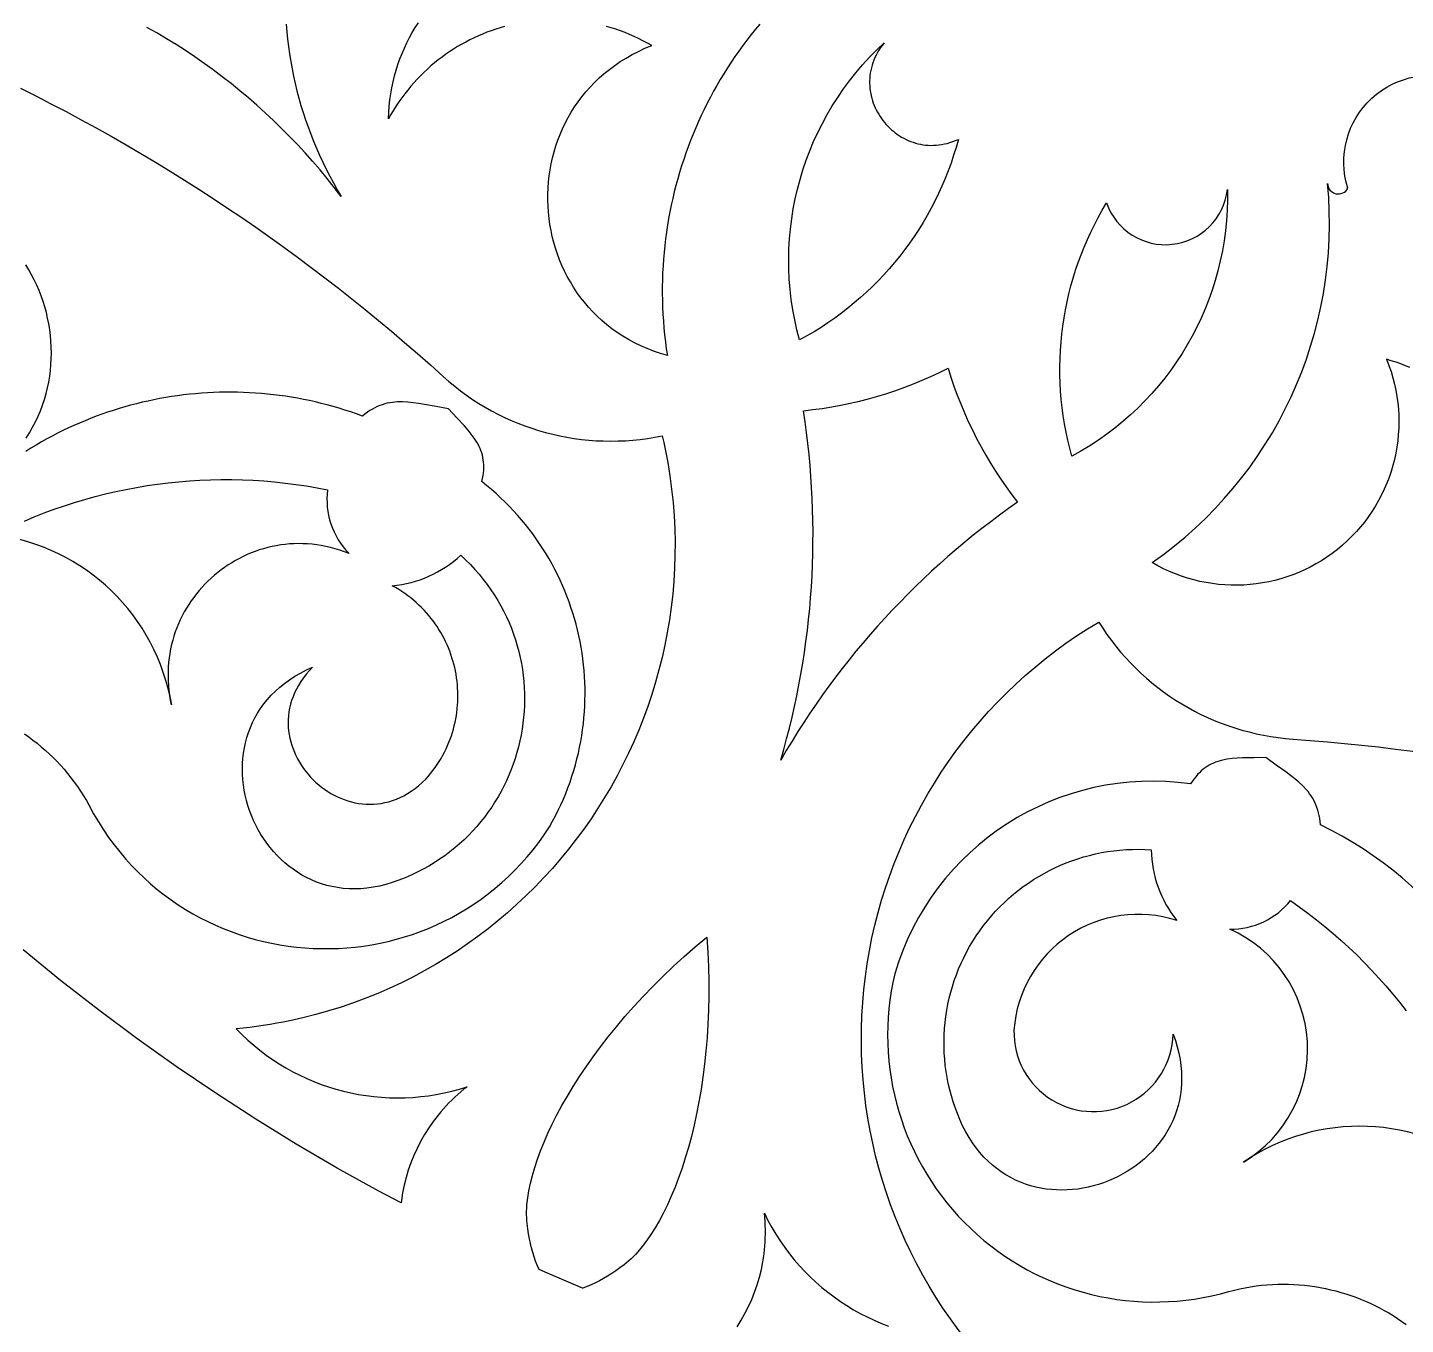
# Model space of a CAD drawing. Extents: x -1903 to -234, y -575 to 545.
# Drawn here: x -472.01 to -424.07, y -36.41 to 8.71 of the extents above; entities that cross this region are included whole.
import ezdxf

# ---------------------------------------------------------------- set-up
doc = ezdxf.new("R2010")
doc.units = 0
doc.layers.add('LAYER_1', color=18, linetype='CONTINUOUS')

msp = doc.modelspace()

# ---------------------------------------------------------------- linework, layer by layer
at = {"layer": 'LAYER_1'}
for points in [[(-424.073, 224.183, 0.414214), (-614.073, 34.183, 0.414214), (-424.073, -155.817, 0.414214), (-234.073, 34.183, 0.414214)], [(-430.265, 3.07, -0.281952), (-435.68, -6.209, -0.207503), (-434.473, 2.605, 0.794747)], [(-439.887, -3.459), (-439.78, -3.772), (-439.666, -4.083), (-439.545, -4.39), (-439.417, -4.694), (-439.282, -4.995), (-439.141, -5.293), (-438.992, -5.588), (-438.837, -5.879), (-438.675, -6.166), (-438.506, -6.45), (-438.331, -6.73), (-438.15, -7.005), (-437.962, -7.277), (-437.767, -7.545), (-437.567, -7.808, 0.11065), (-445.808, -16.776), (-445.702, -16.406), (-445.601, -16.035), (-445.505, -15.663), (-445.414, -15.29), (-445.329, -14.916), (-445.249, -14.541), (-445.175, -14.164), (-445.105, -13.787), (-445.041, -13.409), (-444.983, -13.031), (-444.929, -12.651), (-444.881, -12.271), (-444.838, -11.89), (-444.8, -11.509), (-444.768, -11.128), (-444.741, -10.745), (-444.719, -10.363), (-444.702, -9.98), (-444.691, -9.597), (-444.685, -9.214), (-444.684, -8.831), (-444.688, -8.448), (-444.697, -8.064), (-444.712, -7.681), (-444.732, -7.298), (-444.757, -6.915), (-444.787, -6.532), (-444.822, -6.15), (-444.863, -5.768), (-444.909, -5.386), (-444.96, -5.005), (-445.016, -4.624), (-444.687, -4.587), (-444.36, -4.542), (-444.035, -4.49), (-443.711, -4.43), (-443.388, -4.362), (-443.068, -4.288), (-442.749, -4.206), (-442.432, -4.116), (-442.118, -4.02), (-441.805, -3.916), (-441.495, -3.805), (-441.188, -3.687), (-440.883, -3.562), (-440.582, -3.429), (-440.283, -3.29), (-439.987, -3.144)], [(-439.579, -29.277, -0.562024), (-432.915, -19.898, 0.166667), (-432.032, -22.354, 0.487168), (-437.693, -26.168, 1), (-432.157, -26.309), (-432.078, -26.534), (-432.011, -26.757), (-431.957, -26.976), (-431.915, -27.193), (-431.885, -27.406), (-431.866, -27.616), (-431.859, -27.822), (-431.863, -28.024), (-431.878, -28.223), (-431.903, -28.417), (-431.938, -28.608), (-431.982, -28.794), (-432.036, -28.975), (-432.099, -29.153), (-432.171, -29.325), (-432.251, -29.493), (-432.339, -29.656), (-432.435, -29.814), (-432.538, -29.966), (-432.649, -30.113), (-432.766, -30.255), (-432.889, -30.391), (-433.019, -30.522), (-433.154, -30.646), (-433.295, -30.765), (-433.441, -30.877), (-433.592, -30.983), (-433.747, -31.083), (-433.906, -31.176), (-434.069, -31.263), (-434.236, -31.343), (-434.406, -31.415), (-434.579, -31.481), (-434.754, -31.54), (-434.932, -31.591), (-435.111, -31.634), (-435.292, -31.671), (-435.474, -31.699), (-435.657, -31.719), (-435.841, -31.732), (-436.025, -31.736), (-436.209, -31.732), (-436.392, -31.72), (-436.575, -31.699), (-436.757, -31.669), (-436.937, -31.63), (-437.115, -31.583), (-437.292, -31.527), (-437.466, -31.461), (-437.638, -31.386), (-437.807, -31.301), (-437.972, -31.207), (-438.134, -31.103), (-438.291, -30.989), (-438.445, -30.865), (-438.593, -30.731), (-438.737, -30.587), (-438.876, -30.432), (-439.009, -30.267), (-439.136, -30.091), (-439.257, -29.904), (-439.371, -29.706), (-439.478, -29.497)]]:
    msp.add_lwpolyline(points, format="xyb", close=True, dxfattribs=at)
for points in [[(-463.016, 8.82), (-462.994, 8.561), (-462.967, 8.302), (-462.935, 8.044), (-462.898, 7.786), (-462.856, 7.529), (-462.809, 7.272), (-462.757, 7.016), (-462.699, 6.76), (-462.637, 6.506), (-462.57, 6.252), (-462.498, 5.999), (-462.421, 5.747), (-462.338, 5.496), (-462.251, 5.247), (-462.159, 4.998), (-462.061, 4.751), (-461.958, 4.505), (-461.851, 4.261), (-461.738, 4.018), (-461.62, 3.777), (-461.497, 3.537), (-461.368, 3.299), (-461.235, 3.063), (-461.097, 2.829), (-461.338, 3.143), (-461.584, 3.451), (-461.836, 3.755), (-462.093, 4.054), (-462.355, 4.347), (-462.622, 4.636), (-462.894, 4.919), (-463.171, 5.198), (-463.452, 5.471), (-463.739, 5.739), (-464.03, 6.001), (-464.325, 6.258), (-464.625, 6.51), (-464.93, 6.756), (-465.239, 6.996), (-465.552, 7.231), (-465.869, 7.461), (-466.191, 7.684), (-466.516, 7.902), (-466.846, 8.114), (-467.179, 8.319), (-467.516, 8.519), (-467.857, 8.713)], [(-455.414, 8.744), (-455.569, 8.699), (-455.723, 8.65), (-455.876, 8.597), (-456.028, 8.54), (-456.178, 8.48), (-456.327, 8.416), (-456.475, 8.349), (-456.621, 8.278), (-456.765, 8.203), (-456.907, 8.124), (-457.048, 8.042), (-457.187, 7.957), (-457.323, 7.868), (-457.458, 7.775), (-457.591, 7.679), (-457.722, 7.58), (-457.85, 7.477), (-457.976, 7.37), (-458.099, 7.261), (-458.22, 7.147), (-458.339, 7.031), (-458.455, 6.911), (-458.568, 6.788), (-458.678, 6.661), (-458.786, 6.531), (-458.89, 6.398), (-458.992, 6.262), (-459.09, 6.123), (-459.186, 5.98), (-459.278, 5.834), (-459.367, 5.685), (-459.452, 5.533), (-459.443, 5.754), (-459.427, 5.972), (-459.403, 6.188), (-459.373, 6.4), (-459.336, 6.61), (-459.293, 6.817), (-459.242, 7.021), (-459.186, 7.222), (-459.123, 7.419), (-459.055, 7.613), (-458.98, 7.804), (-458.9, 7.992), (-458.813, 8.176), (-458.722, 8.356), (-458.625, 8.532), (-458.522, 8.705), (-458.415, 8.874)], [(-446.537, 8.829), (-446.689, 8.646), (-446.838, 8.46), (-446.983, 8.272), (-447.125, 8.082), (-447.264, 7.889), (-447.4, 7.695), (-447.533, 7.499), (-447.662, 7.3), (-447.787, 7.1), (-447.909, 6.898), (-448.028, 6.694), (-448.144, 6.488), (-448.256, 6.28), (-448.364, 6.071), (-448.469, 5.86), (-448.571, 5.647), (-448.669, 5.433), (-448.764, 5.217), (-448.855, 5), (-448.942, 4.781), (-449.026, 4.561), (-449.106, 4.34), (-449.183, 4.117), (-449.256, 3.893), (-449.325, 3.668), (-449.391, 3.441), (-449.453, 3.214), (-449.511, 2.985), (-449.565, 2.756), (-449.616, 2.525), (-449.663, 2.293), (-449.707, 2.061), (-449.746, 1.827), (-449.782, 1.593), (-449.814, 1.358), (-449.842, 1.123), (-449.866, 0.886), (-449.886, 0.649), (-449.902, 0.412), (-449.915, 0.174), (-449.923, -0.065), (-449.928, -0.304), (-449.928, -0.543), (-449.925, -0.783), (-449.917, -1.023), (-449.906, -1.263), (-449.89, -1.504), (-449.871, -1.744), (-449.847, -1.985), (-449.819, -2.226), (-449.788, -2.467), (-449.752, -2.708), (-449.994, -2.634), (-450.23, -2.553), (-450.459, -2.463), (-450.68, -2.366), (-450.894, -2.261), (-451.101, -2.148), (-451.301, -2.029), (-451.493, -1.903), (-451.678, -1.77), (-451.856, -1.632), (-452.027, -1.487), (-452.19, -1.336), (-452.346, -1.18), (-452.494, -1.019), (-452.636, -0.852), (-452.77, -0.681), (-452.896, -0.506), (-453.015, -0.326), (-453.127, -0.142), (-453.232, 0.045), (-453.329, 0.236), (-453.418, 0.43), (-453.5, 0.627), (-453.575, 0.827), (-453.642, 1.029), (-453.702, 1.233), (-453.754, 1.439), (-453.798, 1.647), (-453.836, 1.856), (-453.865, 2.067), (-453.887, 2.278), (-453.902, 2.49), (-453.909, 2.702), (-453.908, 2.915), (-453.9, 3.127), (-453.884, 3.339), (-453.86, 3.55), (-453.829, 3.761), (-453.791, 3.97), (-453.744, 4.178), (-453.69, 4.384), (-453.628, 4.588), (-453.559, 4.79), (-453.481, 4.99), (-453.396, 5.187), (-453.304, 5.381), (-453.203, 5.572), (-453.095, 5.759), (-452.979, 5.943), (-452.855, 6.123), (-452.724, 6.298), (-452.584, 6.469), (-452.437, 6.636), (-452.282, 6.797), (-452.119, 6.953), (-451.948, 7.104), (-451.769, 7.248), (-451.583, 7.387), (-451.388, 7.52), (-451.186, 7.646), (-450.975, 7.765), (-450.757, 7.878), (-450.531, 7.983), (-450.297, 8.08), (-450.448, 8.166), (-450.602, 8.248), (-450.756, 8.326), (-450.911, 8.399), (-451.068, 8.467), (-451.225, 8.531), (-451.383, 8.591), (-451.543, 8.647), (-451.703, 8.698), (-451.863, 8.745)], [(-472.257, 6.595), (-471.725, 6.328), (-471.195, 6.057), (-470.667, 5.78), (-470.143, 5.499), (-469.621, 5.213), (-469.102, 4.922), (-468.585, 4.626), (-468.072, 4.326), (-467.561, 4.021), (-467.053, 3.712), (-466.548, 3.397), (-466.047, 3.078), (-465.548, 2.755), (-465.052, 2.427), (-464.559, 2.094), (-464.069, 1.757), (-463.583, 1.415), (-463.099, 1.069), (-462.619, 0.718), (-462.142, 0.363), (-461.668, 0.003), (-461.197, -0.361), (-460.73, -0.73), (-460.266, -1.102), (-459.805, -1.48), (-459.348, -1.861), (-458.894, -2.247), (-458.444, -2.637), (-457.997, -3.032), (-457.554, -3.43), (-457.547, -3.434), (-457.351, -3.606), (-457.151, -3.771), (-456.947, -3.93), (-456.739, -4.083), (-456.527, -4.228), (-456.312, -4.368), (-456.092, -4.5), (-455.87, -4.625), (-455.644, -4.744), (-455.415, -4.856), (-455.183, -4.961), (-454.949, -5.059), (-454.712, -5.15), (-454.472, -5.234), (-454.23, -5.311), (-453.986, -5.381), (-453.74, -5.443), (-453.493, -5.499), (-453.244, -5.547), (-452.993, -5.588), (-452.741, -5.621), (-452.488, -5.647), (-452.234, -5.666), (-451.979, -5.677), (-451.723, -5.681), (-451.467, -5.677), (-451.211, -5.666), (-450.955, -5.646), (-450.698, -5.62), (-450.442, -5.585), (-450.186, -5.543), (-449.93, -5.493), (-449.878, -5.726), (-449.828, -5.959), (-449.782, -6.192), (-449.74, -6.424), (-449.701, -6.657), (-449.665, -6.889), (-449.603, -7.353), (-449.554, -7.816), (-449.518, -8.278), (-449.495, -8.738), (-449.484, -9.196), (-449.486, -9.652), (-449.5, -10.107), (-449.527, -10.559), (-449.566, -11.008), (-449.616, -11.455), (-449.679, -11.899), (-449.753, -12.34), (-449.838, -12.777), (-449.935, -13.212), (-450.043, -13.642), (-450.162, -14.069), (-450.293, -14.491), (-450.434, -14.91), (-450.585, -15.324), (-450.748, -15.733), (-450.92, -16.137), (-451.103, -16.537), (-451.296, -16.931), (-451.499, -17.32), (-451.712, -17.703), (-451.935, -18.081), (-452.167, -18.452), (-452.408, -18.818), (-452.659, -19.176), (-452.919, -19.529), (-453.188, -19.874), (-453.466, -20.213), (-453.753, -20.544), (-454.048, -20.868), (-454.351, -21.185), (-454.663, -21.494), (-454.983, -21.795), (-455.312, -22.087), (-455.648, -22.372), (-455.991, -22.648), (-456.343, -22.915), (-456.701, -23.173), (-457.068, -23.422), (-457.441, -23.662), (-457.821, -23.892), (-458.208, -24.113), (-458.602, -24.324), (-459.003, -24.525), (-459.41, -24.715), (-459.824, -24.895), (-460.243, -25.064), (-460.669, -25.223), (-461.101, -25.37), (-461.538, -25.506), (-461.981, -25.631), (-462.43, -25.744), (-462.884, -25.845), (-463.113, -25.891), (-463.343, -25.934), (-463.575, -25.974), (-463.808, -26.011), (-464.042, -26.045), (-464.277, -26.076), (-464.513, -26.104), (-464.751, -26.128), (-464.554, -26.327), (-464.351, -26.517), (-464.142, -26.7), (-463.928, -26.874), (-463.709, -27.04), (-463.485, -27.197), (-463.256, -27.346), (-463.022, -27.487), (-462.784, -27.619), (-462.543, -27.742), (-462.297, -27.856), (-462.048, -27.962), (-461.796, -28.059), (-461.541, -28.147), (-461.283, -28.226), (-461.022, -28.296), (-460.76, -28.357), (-460.495, -28.408), (-460.228, -28.451), (-459.96, -28.484), (-459.691, -28.508), (-459.42, -28.523), (-459.149, -28.528), (-458.877, -28.524), (-458.605, -28.51), (-458.333, -28.486), (-458.061, -28.453), (-457.79, -28.41), (-457.519, -28.357), (-457.249, -28.294), (-456.981, -28.221), (-456.713, -28.139), (-456.827, -28.228), (-456.938, -28.32), (-457.046, -28.413), (-457.151, -28.509), (-457.253, -28.607), (-457.353, -28.707), (-457.451, -28.809), (-457.545, -28.913), (-457.637, -29.018), (-457.725, -29.126), (-457.812, -29.235), (-457.895, -29.346), (-458.053, -29.572), (-458.2, -29.805), (-458.336, -30.043), (-458.46, -30.286), (-458.573, -30.534), (-458.675, -30.787), (-458.764, -31.043), (-458.842, -31.303), (-458.908, -31.566), (-458.963, -31.831), (-459.005, -32.099), (-459.014, -32.184), (-459.795, -31.772), (-461.235, -30.972), (-462.66, -30.138), (-464.071, -29.27), (-465.466, -28.369), (-466.844, -27.435), (-468.203, -26.469), (-469.543, -25.471), (-470.862, -24.443), (-472.159, -23.383)], [(-472.06, -5.574), (-471.944, -5.389), (-471.837, -5.201), (-471.737, -5.011), (-471.647, -4.818), (-471.564, -4.623), (-471.49, -4.427), (-471.424, -4.229), (-471.366, -4.029), (-471.316, -3.829), (-471.274, -3.627), (-471.24, -3.425), (-471.214, -3.222), (-471.195, -3.019), (-471.184, -2.815), (-471.18, -2.612), (-471.184, -2.409), (-471.195, -2.207), (-471.213, -2.005), (-471.239, -1.804), (-471.271, -1.605), (-471.311, -1.407), (-471.357, -1.21), (-471.411, -1.015), (-471.471, -0.823), (-471.537, -0.632), (-471.611, -0.444), (-471.69, -0.259), (-471.776, -0.076), (-471.869, 0.103), (-471.968, 0.279), (-472.072, 0.452)], [(-472.121, -15.865), (-471.97, -15.971), (-471.822, -16.08), (-471.677, -16.194), (-471.534, -16.312), (-471.394, -16.433), (-471.257, -16.559), (-471.123, -16.688), (-470.992, -16.821), (-470.864, -16.958), (-470.74, -17.098), (-470.618, -17.243), (-470.5, -17.391), (-470.386, -17.543), (-470.275, -17.698), (-470.168, -17.857), (-470.064, -18.02), (-469.965, -18.186), (-469.87, -18.356), (-469.711, -18.647), (-469.545, -18.929), (-469.371, -19.203), (-469.189, -19.468), (-469, -19.724), (-468.805, -19.972), (-468.602, -20.211), (-468.393, -20.442), (-468.178, -20.663), (-467.957, -20.876), (-467.731, -21.08), (-467.498, -21.276), (-467.261, -21.462), (-467.018, -21.64), (-466.771, -21.809), (-466.519, -21.97), (-466.263, -22.121), (-466.003, -22.264), (-465.739, -22.398), (-465.472, -22.523), (-465.201, -22.639), (-464.927, -22.746), (-464.65, -22.844), (-464.371, -22.934), (-464.089, -23.014), (-463.806, -23.086), (-463.52, -23.149), (-463.233, -23.203), (-462.944, -23.248), (-462.654, -23.284), (-462.364, -23.311), (-462.072, -23.329), (-461.781, -23.338), (-461.489, -23.338), (-461.197, -23.329), (-460.905, -23.311), (-460.614, -23.284), (-460.324, -23.247), (-460.035, -23.202), (-459.747, -23.148), (-459.461, -23.085), (-459.176, -23.012), (-458.893, -22.931), (-458.613, -22.84), (-458.335, -22.741), (-458.06, -22.632), (-457.788, -22.514), (-457.519, -22.387), (-457.253, -22.25), (-456.992, -22.105), (-456.734, -21.95), (-456.48, -21.786), (-456.231, -21.613), (-455.986, -21.431), (-455.746, -21.239), (-455.512, -21.038), (-455.282, -20.828), (-455.059, -20.609), (-454.841, -20.38), (-454.63, -20.143), (-454.424, -19.895), (-454.226, -19.639), (-454.034, -19.373), (-453.849, -19.098), (-453.743, -18.908), (-453.642, -18.717), (-453.546, -18.524), (-453.455, -18.33), (-453.369, -18.134), (-453.287, -17.938), (-453.21, -17.74), (-453.138, -17.541), (-453.07, -17.341), (-453.007, -17.14), (-452.949, -16.939), (-452.896, -16.737), (-452.847, -16.534), (-452.803, -16.33), (-452.764, -16.126), (-452.729, -15.922), (-452.699, -15.717), (-452.673, -15.511), (-452.652, -15.306), (-452.636, -15.101), (-452.624, -14.895), (-452.617, -14.69), (-452.614, -14.484), (-452.616, -14.279), (-452.622, -14.074), (-452.633, -13.869), (-452.648, -13.665), (-452.667, -13.461), (-452.691, -13.258), (-452.72, -13.055), (-452.753, -12.853), (-452.79, -12.652), (-452.832, -12.452), (-452.878, -12.252), (-452.928, -12.054), (-452.983, -11.857), (-453.042, -11.661), (-453.105, -11.466), (-453.173, -11.272), (-453.244, -11.08), (-453.32, -10.89), (-453.401, -10.701), (-453.485, -10.513), (-453.574, -10.327), (-453.667, -10.143), (-453.764, -9.961), (-453.865, -9.781), (-453.971, -9.603), (-454.08, -9.427), (-454.194, -9.253), (-454.312, -9.081), (-454.434, -8.912), (-454.56, -8.745), (-454.69, -8.58), (-454.824, -8.418), (-454.962, -8.259), (-455.104, -8.102), (-455.25, -7.948), (-455.4, -7.797), (-455.554, -7.649), (-455.712, -7.504), (-455.874, -7.362), (-456.04, -7.223), (-456.21, -7.088), (-456.185, -6.983), (-456.165, -6.881), (-456.151, -6.783), (-456.142, -6.688), (-456.138, -6.595), (-456.139, -6.505), (-456.144, -6.418), (-456.154, -6.333), (-456.169, -6.25), (-456.187, -6.17), (-456.21, -6.091), (-456.236, -6.013), (-456.267, -5.938), (-456.301, -5.863), (-456.338, -5.79), (-456.379, -5.717), (-456.47, -5.575), (-456.572, -5.435), (-456.685, -5.295), (-456.807, -5.155), (-457.074, -4.867), (-457.363, -4.561), (-457.796, -4.482), (-458.203, -4.405), (-458.399, -4.372), (-458.59, -4.345), (-458.777, -4.326), (-458.961, -4.317), (-459.141, -4.319), (-459.23, -4.325), (-459.319, -4.335), (-459.407, -4.348), (-459.494, -4.366), (-459.582, -4.388), (-459.669, -4.414), (-459.755, -4.445), (-459.842, -4.48), (-459.928, -4.521), (-460.015, -4.568), (-460.101, -4.62), (-460.188, -4.678), (-460.275, -4.741), (-460.362, -4.812), (-460.564, -4.738), (-460.767, -4.668), (-460.971, -4.601), (-461.175, -4.538), (-461.38, -4.478), (-461.585, -4.422), (-461.791, -4.369), (-461.998, -4.319), (-462.205, -4.273), (-462.412, -4.23), (-462.62, -4.191), (-462.828, -4.155), (-463.036, -4.122), (-463.245, -4.092), (-463.454, -4.066), (-463.663, -4.044), (-463.872, -4.025), (-464.081, -4.009), (-464.29, -3.996), (-464.5, -3.987), (-464.709, -3.981), (-464.918, -3.978), (-465.127, -3.979), (-465.336, -3.983), (-465.545, -3.99), (-465.753, -4), (-465.962, -4.014), (-466.17, -4.031), (-466.377, -4.052), (-466.585, -4.075), (-466.792, -4.102), (-466.998, -4.133), (-467.204, -4.166), (-467.409, -4.203), (-467.614, -4.242), (-467.818, -4.286), (-468.022, -4.332), (-468.224, -4.381), (-468.426, -4.434), (-468.628, -4.49), (-468.828, -4.549), (-469.028, -4.612), (-469.226, -4.677), (-469.424, -4.746), (-469.621, -4.818), (-469.817, -4.893), (-470.011, -4.971), (-470.205, -5.053), (-470.398, -5.137), (-470.589, -5.225), (-470.779, -5.316), (-470.968, -5.41), (-471.155, -5.507), (-471.342, -5.607), (-471.526, -5.71), (-471.71, -5.817), (-471.892, -5.926), (-472.072, -6.039)], [(-472.119, -8.463), (-471.775, -8.319), (-471.429, -8.182), (-471.08, -8.053), (-470.728, -7.931), (-470.375, -7.817), (-470.02, -7.711), (-469.662, -7.612), (-469.303, -7.52), (-468.942, -7.436), (-468.58, -7.36), (-468.217, -7.291), (-467.852, -7.23), (-467.486, -7.177), (-467.119, -7.131), (-466.751, -7.093), (-466.382, -7.063), (-466.012, -7.04), (-465.642, -7.025), (-465.272, -7.018), (-464.901, -7.019), (-464.53, -7.027), (-464.159, -7.043), (-463.788, -7.067), (-463.417, -7.099), (-463.047, -7.139), (-462.677, -7.187), (-462.308, -7.242), (-461.939, -7.305), (-461.571, -7.376), (-461.587, -7.526), (-461.594, -7.675), (-461.592, -7.825), (-461.582, -7.975), (-461.563, -8.124), (-461.536, -8.272), (-461.5, -8.418), (-461.456, -8.562), (-461.404, -8.704), (-461.344, -8.842), (-461.276, -8.978), (-461.201, -9.11), (-461.119, -9.237), (-461.029, -9.36), (-460.932, -9.478), (-460.827, -9.59), (-460.988, -9.528), (-461.149, -9.473), (-461.31, -9.423), (-461.471, -9.381), (-461.632, -9.344), (-461.792, -9.313), (-461.952, -9.288), (-462.112, -9.269), (-462.27, -9.256), (-462.429, -9.249), (-462.586, -9.247), (-462.742, -9.251), (-462.897, -9.26), (-463.052, -9.275), (-463.204, -9.294), (-463.356, -9.319), (-463.506, -9.349), (-463.655, -9.384), (-463.802, -9.424), (-463.947, -9.469), (-464.09, -9.519), (-464.231, -9.573), (-464.37, -9.631), (-464.507, -9.695), (-464.642, -9.762), (-464.774, -9.834), (-464.904, -9.91), (-465.031, -9.99), (-465.156, -10.074), (-465.278, -10.162), (-465.396, -10.254), (-465.512, -10.35), (-465.625, -10.449), (-465.734, -10.552), (-465.84, -10.658), (-465.943, -10.768), (-466.042, -10.881), (-466.138, -10.997), (-466.23, -11.116), (-466.317, -11.239), (-466.401, -11.364), (-466.481, -11.493), (-466.557, -11.624), (-466.629, -11.757), (-466.696, -11.894), (-466.758, -12.032), (-466.816, -12.174), (-466.87, -12.317), (-466.918, -12.463), (-466.962, -12.611), (-467.001, -12.761), (-467.034, -12.913), (-467.063, -13.067), (-467.086, -13.222), (-467.104, -13.38), (-467.116, -13.539), (-467.122, -13.699), (-467.123, -13.861), (-467.118, -14.024), (-467.107, -14.189), (-467.091, -14.355), (-467.067, -14.522), (-467.065, -14.533), (-467.123, -14.284), (-467.2, -14.004), (-467.288, -13.728), (-467.386, -13.458), (-467.495, -13.193), (-467.613, -12.934), (-467.742, -12.68), (-467.88, -12.432), (-468.027, -12.191), (-468.184, -11.956), (-468.349, -11.728), (-468.523, -11.507), (-468.705, -11.293), (-468.896, -11.086), (-469.094, -10.887), (-469.3, -10.696), (-469.513, -10.513), (-469.733, -10.339), (-469.961, -10.173), (-470.194, -10.016), (-470.435, -9.868), (-470.681, -9.729), (-470.934, -9.6), (-471.192, -9.481), (-471.455, -9.372), (-471.724, -9.273), (-471.997, -9.184), (-472.275, -9.106)], [(-447.328, -36.495), (-447.184, -36.265), (-447.051, -36.029), (-446.928, -35.787), (-446.816, -35.539), (-446.715, -35.286), (-446.626, -35.028), (-446.548, -34.765), (-446.482, -34.498), (-446.429, -34.227), (-446.407, -34.091), (-446.387, -33.953), (-446.372, -33.815), (-446.359, -33.675), (-446.349, -33.535), (-446.343, -33.395), (-446.34, -33.254), (-446.341, -33.112), (-446.345, -32.969), (-446.352, -32.827), (-446.362, -32.683), (-446.376, -32.54), (-446.251, -32.79), (-446.117, -33.034), (-445.976, -33.272), (-445.826, -33.504), (-445.669, -33.73), (-445.505, -33.949), (-445.334, -34.161), (-445.156, -34.367), (-444.971, -34.566), (-444.779, -34.759), (-444.581, -34.944), (-444.377, -35.121), (-444.168, -35.292), (-443.953, -35.455), (-443.732, -35.61), (-443.506, -35.757), (-443.275, -35.897), (-443.04, -36.028), (-442.799, -36.151), (-442.555, -36.266), (-442.306, -36.373), (-442.054, -36.471)]]:
    msp.add_lwpolyline(points, dxfattribs=at)
for points in [[(-442.272, 8.092), (-442.333, 8.007), (-442.39, 7.922), (-442.441, 7.835), (-442.488, 7.747), (-442.53, 7.659), (-442.568, 7.571), (-442.601, 7.482), (-442.63, 7.393), (-442.655, 7.303), (-442.675, 7.213), (-442.691, 7.124), (-442.703, 7.034), (-442.711, 6.945), (-442.715, 6.855), (-442.715, 6.766), (-442.711, 6.678), (-442.704, 6.59), (-442.693, 6.503), (-442.678, 6.416), (-442.66, 6.331), (-442.639, 6.246), (-442.614, 6.162), (-442.586, 6.08), (-442.554, 5.998), (-442.52, 5.918), (-442.482, 5.84), (-442.442, 5.762), (-442.398, 5.687), (-442.352, 5.613), (-442.303, 5.541), (-442.251, 5.471), (-442.197, 5.403), (-442.14, 5.337), (-442.081, 5.273), (-442.019, 5.212), (-441.955, 5.153), (-441.889, 5.096), (-441.821, 5.042), (-441.75, 4.991), (-441.678, 4.942), (-441.603, 4.897), (-441.527, 4.854), (-441.449, 4.814), (-441.369, 4.778), (-441.288, 4.745), (-441.205, 4.715), (-441.12, 4.689), (-441.035, 4.666), (-440.947, 4.647), (-440.859, 4.631), (-440.769, 4.62), (-440.678, 4.612), (-440.587, 4.608), (-440.494, 4.609), (-440.4, 4.614), (-440.306, 4.623), (-440.21, 4.637), (-440.115, 4.655), (-440.018, 4.677), (-439.921, 4.705), (-439.824, 4.737), (-439.726, 4.774), (-439.628, 4.816), (-439.706, 4.537), (-439.791, 4.261), (-439.883, 3.988), (-439.982, 3.718), (-440.088, 3.451), (-440.2, 3.187), (-440.318, 2.927), (-440.444, 2.67), (-440.575, 2.417), (-440.713, 2.167), (-440.857, 1.921), (-441.007, 1.679), (-441.163, 1.442), (-441.325, 1.208), (-441.492, 0.979), (-441.666, 0.754), (-441.845, 0.533), (-442.03, 0.317), (-442.22, 0.106), (-442.415, -0.1), (-442.616, -0.302), (-442.822, -0.498), (-443.034, -0.69), (-443.25, -0.876), (-443.471, -1.057), (-443.697, -1.232), (-443.928, -1.402), (-444.164, -1.565), (-444.404, -1.724), (-444.649, -1.876), (-444.898, -2.022), (-445.151, -2.162), (-445.242, -1.812), (-445.321, -1.461), (-445.386, -1.109), (-445.44, -0.756), (-445.48, -0.402), (-445.509, -0.049), (-445.525, 0.304), (-445.529, 0.657), (-445.521, 1.009), (-445.502, 1.359), (-445.47, 1.708), (-445.426, 2.056), (-445.371, 2.401), (-445.304, 2.744), (-445.225, 3.085), (-445.135, 3.422), (-445.034, 3.757), (-444.921, 4.087), (-444.797, 4.414), (-444.662, 4.737), (-444.516, 5.055), (-444.359, 5.369), (-444.192, 5.677), (-444.013, 5.98), (-443.824, 6.278), (-443.624, 6.569), (-443.413, 6.854), (-443.192, 7.133), (-442.961, 7.405), (-442.72, 7.67), (-442.468, 7.927), (-442.206, 8.176)], [(-456.77, -9.81), (-456.606, -9.975), (-456.448, -10.143), (-456.298, -10.315), (-456.154, -10.491), (-456.018, -10.669), (-455.888, -10.851), (-455.766, -11.035), (-455.651, -11.222), (-455.542, -11.412), (-455.441, -11.604), (-455.346, -11.799), (-455.258, -11.995), (-455.177, -12.194), (-455.102, -12.394), (-455.035, -12.596), (-454.974, -12.799), (-454.919, -13.004), (-454.872, -13.21), (-454.831, -13.416), (-454.796, -13.624), (-454.768, -13.832), (-454.747, -14.04), (-454.732, -14.249), (-454.724, -14.458), (-454.722, -14.666), (-454.726, -14.875), (-454.737, -15.083), (-454.754, -15.291), (-454.777, -15.498), (-454.807, -15.704), (-454.843, -15.909), (-454.885, -16.113), (-454.933, -16.316), (-454.987, -16.517), (-455.048, -16.717), (-455.114, -16.914), (-455.187, -17.11), (-455.266, -17.303), (-455.35, -17.495), (-455.441, -17.683), (-455.537, -17.869), (-455.64, -18.052), (-455.748, -18.233), (-455.862, -18.41), (-455.982, -18.583), (-456.107, -18.754), (-456.239, -18.92), (-456.376, -19.083), (-456.518, -19.242), (-456.667, -19.397), (-456.821, -19.547), (-456.98, -19.693), (-457.146, -19.835), (-457.316, -19.971), (-457.492, -20.103), (-457.674, -20.229), (-457.861, -20.351), (-458.053, -20.467), (-458.251, -20.577), (-458.454, -20.681), (-458.663, -20.78), (-458.876, -20.872), (-459.095, -20.959), (-459.323, -21.039), (-459.548, -21.106), (-459.77, -21.161), (-459.989, -21.203), (-460.204, -21.233), (-460.415, -21.252), (-460.623, -21.259), (-460.827, -21.255), (-461.026, -21.24), (-461.222, -21.215), (-461.413, -21.18), (-461.6, -21.136), (-461.783, -21.082), (-461.96, -21.019), (-462.133, -20.947), (-462.301, -20.866), (-462.464, -20.778), (-462.622, -20.682), (-462.775, -20.578), (-462.922, -20.468), (-463.064, -20.35), (-463.2, -20.227), (-463.33, -20.097), (-463.454, -19.961), (-463.572, -19.82), (-463.684, -19.673), (-463.79, -19.522), (-463.889, -19.367), (-463.982, -19.207), (-464.068, -19.043), (-464.147, -18.876), (-464.22, -18.706), (-464.285, -18.533), (-464.343, -18.357), (-464.393, -18.179), (-464.436, -18), (-464.472, -17.819), (-464.5, -17.636), (-464.52, -17.453), (-464.532, -17.269), (-464.535, -17.085), (-464.531, -16.901), (-464.518, -16.718), (-464.497, -16.535), (-464.467, -16.353), (-464.429, -16.173), (-464.381, -15.995), (-464.325, -15.818), (-464.259, -15.644), (-464.184, -15.473), (-464.1, -15.305), (-464.006, -15.14), (-463.903, -14.979), (-463.79, -14.822), (-463.667, -14.669), (-463.533, -14.521), (-463.39, -14.378), (-463.237, -14.24), (-463.073, -14.108), (-462.898, -13.982), (-462.713, -13.862), (-462.517, -13.749), (-462.31, -13.643), (-462.092, -13.544), (-462.209, -13.668), (-462.317, -13.794), (-462.415, -13.921), (-462.505, -14.049), (-462.585, -14.179), (-462.657, -14.31), (-462.72, -14.441), (-462.775, -14.573), (-462.822, -14.705), (-462.861, -14.838), (-462.893, -14.971), (-462.916, -15.104), (-462.933, -15.236), (-462.942, -15.368), (-462.944, -15.499), (-462.939, -15.63), (-462.927, -15.759), (-462.909, -15.888), (-462.885, -16.015), (-462.854, -16.14), (-462.818, -16.264), (-462.775, -16.386), (-462.727, -16.506), (-462.674, -16.623), (-462.615, -16.739), (-462.552, -16.851), (-462.483, -16.961), (-462.41, -17.068), (-462.332, -17.172), (-462.25, -17.272), (-462.164, -17.369), (-462.073, -17.462), (-461.979, -17.552), (-461.882, -17.637), (-461.78, -17.718), (-461.676, -17.795), (-461.569, -17.867), (-461.458, -17.935), (-461.345, -17.998), (-461.229, -18.055), (-461.111, -18.107), (-460.991, -18.154), (-460.869, -18.195), (-460.745, -18.231), (-460.619, -18.26), (-460.492, -18.283), (-460.363, -18.3), (-460.234, -18.311), (-460.103, -18.314), (-459.972, -18.311), (-459.84, -18.301), (-459.708, -18.283), (-459.576, -18.258), (-459.443, -18.226), (-459.311, -18.185), (-459.179, -18.137), (-459.048, -18.081), (-458.917, -18.016), (-458.787, -17.943), (-458.659, -17.861), (-458.531, -17.77), (-458.405, -17.671), (-458.28, -17.562), (-458.158, -17.444), (-458.071, -17.345), (-457.988, -17.244), (-457.908, -17.142), (-457.833, -17.038), (-457.76, -16.933), (-457.691, -16.826), (-457.626, -16.718), (-457.564, -16.609), (-457.506, -16.498), (-457.451, -16.387), (-457.4, -16.274), (-457.352, -16.16), (-457.308, -16.046), (-457.267, -15.931), (-457.229, -15.814), (-457.195, -15.698), (-457.164, -15.58), (-457.137, -15.462), (-457.113, -15.344), (-457.092, -15.225), (-457.075, -15.106), (-457.061, -14.986), (-457.051, -14.867), (-457.043, -14.747), (-457.039, -14.627), (-457.039, -14.507), (-457.041, -14.388), (-457.047, -14.268), (-457.056, -14.149), (-457.069, -14.031), (-457.084, -13.912), (-457.103, -13.794), (-457.125, -13.677), (-457.15, -13.56), (-457.179, -13.444), (-457.21, -13.329), (-457.245, -13.215), (-457.283, -13.101), (-457.324, -12.989), (-457.368, -12.877), (-457.415, -12.767), (-457.465, -12.658), (-457.518, -12.55), (-457.575, -12.444), (-457.634, -12.339), (-457.697, -12.235), (-457.762, -12.134), (-457.831, -12.033), (-457.902, -11.935), (-457.977, -11.838), (-458.054, -11.743), (-458.134, -11.65), (-458.218, -11.56), (-458.304, -11.471), (-458.393, -11.384), (-458.485, -11.3), (-458.58, -11.218), (-458.678, -11.138), (-458.779, -11.061), (-458.882, -10.986), (-458.989, -10.914), (-459.098, -10.845), (-459.21, -10.778), (-459.325, -10.714), (-459.159, -10.696), (-458.994, -10.67), (-458.831, -10.638), (-458.669, -10.6), (-458.51, -10.555), (-458.352, -10.503), (-458.197, -10.445), (-458.045, -10.381), (-457.895, -10.31), (-457.749, -10.233), (-457.605, -10.151), (-457.465, -10.062), (-457.329, -9.968), (-457.196, -9.867), (-457.067, -9.761), (-456.942, -9.65)], [(-467.057, -14.569), (-467.003, -14.858), (-467.038, -14.689), (-467.065, -14.533)], [(-448.347, -23.457), (-448.324, -23.973), (-448.312, -24.481), (-448.312, -24.982), (-448.321, -25.475), (-448.341, -25.959), (-448.371, -26.435), (-448.41, -26.901), (-448.458, -27.358), (-448.515, -27.804), (-448.58, -28.24), (-448.653, -28.666), (-448.734, -29.08), (-448.822, -29.483), (-448.917, -29.874), (-449.019, -30.253), (-449.127, -30.619), (-449.241, -30.972), (-449.361, -31.311), (-449.485, -31.637), (-449.615, -31.949), (-449.748, -32.246), (-449.886, -32.528), (-450.028, -32.795), (-450.173, -33.046), (-450.321, -33.281), (-450.472, -33.5), (-450.625, -33.701), (-450.781, -33.886), (-450.859, -33.972), (-450.937, -34.053), (-451.016, -34.13), (-451.095, -34.202), (-451.175, -34.269), (-451.254, -34.332), (-451.401, -34.442), (-451.546, -34.545), (-451.689, -34.641), (-451.83, -34.731), (-451.971, -34.814), (-452.112, -34.891), (-452.254, -34.963), (-452.398, -35.028), (-452.544, -35.088), (-452.693, -35.143), (-452.698, -35.145), (-453.923, -34.629), (-454.214, -34.499), (-454.215, -34.496), (-454.28, -34.352), (-454.338, -34.206), (-454.39, -34.057), (-454.437, -33.906), (-454.48, -33.751), (-454.518, -33.593), (-454.551, -33.429), (-454.581, -33.26), (-454.607, -33.084), (-454.629, -32.902), (-454.639, -32.801), (-454.645, -32.697), (-454.648, -32.59), (-454.647, -32.48), (-454.643, -32.367), (-454.635, -32.251), (-454.609, -32.011), (-454.569, -31.761), (-454.516, -31.501), (-454.448, -31.231), (-454.367, -30.952), (-454.272, -30.665), (-454.164, -30.37), (-454.042, -30.068), (-453.906, -29.759), (-453.756, -29.443), (-453.593, -29.122), (-453.417, -28.795), (-453.227, -28.464), (-453.024, -28.128), (-452.807, -27.788), (-452.577, -27.446), (-452.333, -27.1), (-452.077, -26.753), (-451.806, -26.404), (-451.523, -26.053), (-451.226, -25.702), (-450.917, -25.351), (-450.594, -25), (-450.258, -24.651), (-449.909, -24.302), (-449.546, -23.956), (-449.171, -23.612), (-448.783, -23.271), (-448.382, -22.934)]]:
    msp.add_lwpolyline(points, close=True, dxfattribs=at)
for points in [[(-423.919, -3.122), (-424.077, -3.057), (-424.237, -2.995), (-424.4, -2.938), (-424.565, -2.884), (-424.732, -2.834, -0.719328), (-432.888, -9.906, 0.270929), (-426.782, 3.282, 0.777705), (-426.076, 3.118, -0.636132), (-422.062, 6.819, 0.862472)], [(-439.361, -36.947, -0.453995), (-434.744, -11.974, 0.240725), (-427.986, -16.045), (-427.978, -16.048, -0.074077), (-409.451, -20.133)], [(-419.613, -29.597, 0.260478), (-427.03, -19.029), (-427.039, -18.918), (-427.053, -18.811), (-427.072, -18.709), (-427.094, -18.61), (-427.121, -18.516), (-427.151, -18.425), (-427.185, -18.338), (-427.223, -18.254), (-427.264, -18.173), (-427.309, -18.095), (-427.357, -18.02), (-427.408, -17.947), (-427.463, -17.876), (-427.52, -17.808), (-427.643, -17.676), (-427.777, -17.55), (-427.92, -17.428), (-428.072, -17.309), (-428.231, -17.191), (-428.569, -16.95), (-428.926, -16.692), (-429.347, -16.696), (-429.546, -16.698), (-429.739, -16.702), (-429.925, -16.711), (-430.103, -16.727), (-430.275, -16.75), (-430.441, -16.782), (-430.521, -16.803), (-430.6, -16.827), (-430.677, -16.854), (-430.753, -16.884), (-430.827, -16.919), (-430.9, -16.957), (-430.971, -17), (-431.04, -17.047), (-431.108, -17.098), (-431.175, -17.155), (-431.24, -17.216), (-431.304, -17.283), (-431.367, -17.356), (-431.428, -17.434), (-431.488, -17.518), (-431.546, -17.609, 0.373134), (-441.841, -24.217, 0.574165), (-430.212, -35.262), (-430.024, -35.213), (-429.835, -35.17), (-429.646, -35.132), (-429.458, -35.099), (-429.269, -35.071), (-429.08, -35.049), (-428.892, -35.032), (-428.704, -35.019), (-428.516, -35.012), (-428.329, -35.01), (-428.142, -35.012), (-427.956, -35.019), (-427.77, -35.031), (-427.586, -35.048), (-427.402, -35.07), (-427.22, -35.096), (-427.038, -35.127), (-426.858, -35.162), (-426.678, -35.202), (-426.5, -35.246), (-426.324, -35.295), (-426.149, -35.348), (-425.975, -35.405), (-425.804, -35.466), (-425.634, -35.532), (-425.465, -35.602), (-425.299, -35.676), (-425.135, -35.754), (-424.972, -35.836), (-424.812, -35.922), (-424.654, -36.012), (-424.499, -36.105), (-424.346, -36.203), (-424.195, -36.304), (-424.047, -36.409)], [(-421.19, -31.09, 0.329739), (-429.705, -30.76, 0.606751), (-430.182, -22.66), (-430.029, -22.657), (-429.876, -22.646), (-429.726, -22.625), (-429.576, -22.597), (-429.429, -22.56), (-429.285, -22.515), (-429.143, -22.462), (-429.005, -22.402), (-428.871, -22.334), (-428.741, -22.258), (-428.615, -22.176), (-428.495, -22.087), (-428.38, -21.991), (-428.27, -21.888), (-428.167, -21.779), (-428.071, -21.664), (-427.765, -21.88), (-427.464, -22.103), (-427.168, -22.331), (-426.877, -22.565), (-426.592, -22.805), (-426.313, -23.05), (-426.038, -23.301), (-425.77, -23.558), (-425.507, -23.819), (-425.25, -24.087), (-424.998, -24.359), (-424.753, -24.636), (-424.513, -24.918), (-424.28, -25.205), (-424.053, -25.497)]]:
    msp.add_lwpolyline(points, format="xyb", dxfattribs=at)

doc.saveas('drawing.dxf')
